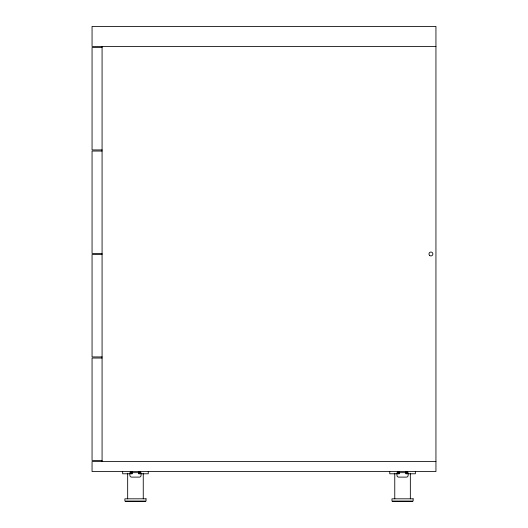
<?xml version="1.0" encoding="UTF-8"?>
<svg xmlns="http://www.w3.org/2000/svg" width="528" height="528" viewBox="0 0 528 528"><rect width="100%" height="100%" fill="white"/><g stroke="black" fill="none" stroke-linecap="round" stroke-linejoin="round"><path stroke-width="0.79" d="M435.943 46.431L92.057 46.431L92.057 26.4L435.943 26.4L435.943 471.55L92.057 471.55L92.057 461.538L435.943 461.538M102.076 47.546L92.057 47.546L92.057 149.932L102.076 149.932M102.076 151.041L92.057 151.041L92.057 253.427L102.076 253.427M102.076 254.542L92.057 254.542L92.057 356.928L102.076 356.928M102.076 358.037L92.057 358.037L92.057 460.423L102.076 460.423M131.564 472.666L139.359 472.666M398.66 472.666L406.448 472.666M130.251 473.781L122.661 473.781L122.661 471.55M140.672 473.781L148.262 473.781L148.262 471.55M397.346 473.781L389.756 473.781L389.756 471.55M407.761 473.781L415.351 473.781L415.351 471.55M125.44 501.6L145.484 501.6M392.535 501.6L412.573 501.6M410.342 473.22L410.342 498.815M407.002 471.55L407.002 473.781L405.874 473.781L405.874 472.666M406.105 471.55L406.105 473.781M399.234 472.666L399.234 473.781L398.105 473.781L398.105 471.55M399.003 471.55L399.003 473.781M394.766 473.22L394.766 498.815M143.253 473.22L143.253 498.815M139.913 471.55L139.913 473.781L138.778 473.781L138.778 472.666M139.009 471.55L139.009 473.781M132.145 472.666L132.145 473.781L131.01 473.781L131.01 471.55M131.914 471.55L131.914 473.781M127.67 473.22L127.67 498.815M102.076 46.431L102.076 461.538M406.883 471.61A1.67 1.67 0 0 1 408.118 473.22L408.118 475.444A1.67 1.67 0 0 1 406.448 477.114L398.66 477.114A1.67 1.67 0 0 1 396.99 475.444L396.99 473.22A1.67 1.67 0 0 1 398.442 471.563M139.577 471.563A1.67 1.67 0 0 1 141.029 473.22L141.029 475.444A1.67 1.67 0 0 1 139.359 477.114L131.564 477.114A1.67 1.67 0 0 1 129.895 475.444L129.895 473.22A1.67 1.67 0 0 1 131.135 471.61M146.038 498.815L124.885 498.815L124.885 501.046L146.038 501.046L146.038 498.815M413.134 498.815L391.974 498.815L391.974 501.046L413.134 501.046L413.134 498.815M429.554 255.361A1.947 1.947 0 0 0 432.815 254.489A1.947 1.947 0 0 0 430.426 252.1A1.947 1.947 0 0 0 429.554 255.361"/></g></svg>
